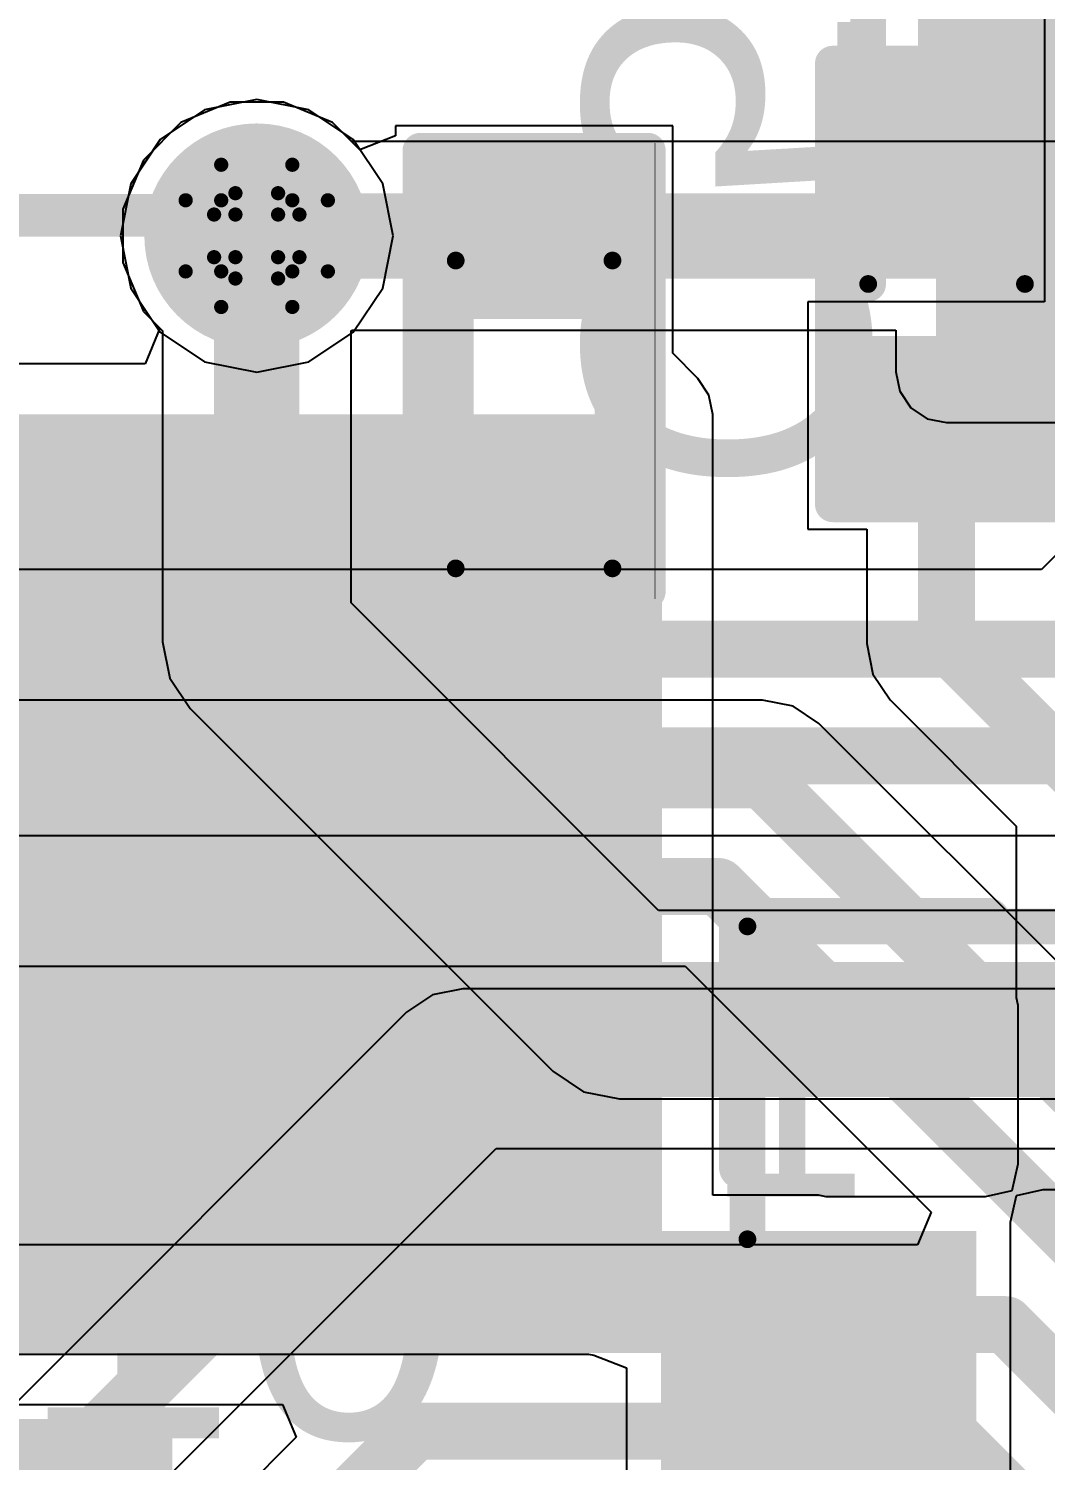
# Model space of a CAD drawing. Header units: inches. Extents: x -0.1 to 17.9, y -0.8 to 4.8.
# Drawn here: x 1.8409 to 1.9839, y 2.9029 to 3.1043 of the extents above; entities that cross this region are included whole.
import ezdxf

# ---------------------------------------------------------------- set-up
doc = ezdxf.new("R2010")
doc.units = ezdxf.units.IN
doc.header["$MEASUREMENT"] = 0
for name, color, linetype in [('Bottom Layer 1', 5, 'Continuous'), ('Bottom Overlay', 54, 'Continuous'), ('Bottom Paste', 16, 'Continuous'), ('Bottom Solder', 6, 'Continuous'), ('Drill Drawing', 1, 'Continuous'), ('GND+Signal', 16, 'Continuous'), ('Pad Holes', 156, 'Continuous'), ('PWR+Signal', 76, 'Continuous'), ('Top 3D Body', 56, 'Continuous'), ('Top Layer 1', 1, 'Continuous'), ('Top Overlay', 2, 'Continuous'), ('Top Paste', 8, 'Continuous'), ('Top Solder', 216, 'Continuous'), ('Via Holes', 16, 'Continuous')]:
    doc.layers.add(name, color=color, linetype=linetype)
doc.styles.add('Arial', font='', dxfattribs={"height": 0.2})
doc.styles.add('Arial_Bold', font='', dxfattribs={"height": 0.2})
doc.styles.get('Arial').set_extended_font_data('Arial')
doc.styles.get('Arial_Bold').set_extended_font_data('Arial', bold=True)

# ---------------------------------------------------------------- blocks, each defined once
blk = doc.blocks.new('C___0402_B_17')
at = {"layer": 'Bottom Layer 1'}
for points in [[(-0.009500100000000001, 0.0125), (-0.0095001, -0.0125), (-0.0275001, -0.0125), (-0.0275001, 0.0125)], [(0.0274999, 0.0125), (0.0274999, -0.0125), (0.009499900000000002, -0.0125), (0.009499899999999999, 0.0125)]]:
    blk.add_hatch(color=5, dxfattribs=at).paths.add_polyline_path(points)
at = {"layer": 'Bottom Paste'}
for points in [[(-0.009500100000000001, 0.0125), (-0.0095001, -0.0125), (-0.0275001, -0.0125), (-0.0275001, 0.0125)], [(0.0274999, 0.0125), (0.0274999, -0.0125), (0.009499900000000002, -0.0125), (0.009499899999999999, 0.0125)]]:
    blk.add_hatch(color=16, dxfattribs=at).paths.add_polyline_path(points)
at = {"layer": 'Bottom Solder'}
for points in [[(-0.007137900000000002, 0.0148622), (-0.007137899999999998, -0.0148622), (-0.0298623, -0.0148622), (-0.0298623, 0.0148622)], [(0.0298621, 0.0148622), (0.0298621, -0.0148622), (0.007137700000000001, -0.0148622), (0.007137699999999999, 0.0148622)]]:
    blk.add_hatch(color=6, dxfattribs=at).paths.add_polyline_path(points)
at = {"layer": 'Bottom Overlay'}
for points in [[(-0.0310001, 0.016, 0.005, 0.005, 0), (-0.0310001, -0.016, 0.005, 0.005, 0)], [(-0.0310001, 0.016, 0.005, 0.005, 0), (-0.0110001, 0.016, 0.005, 0.005, 0)], [(0.0109999, 0.016, 0.005, 0.005, 0), (0.0309999, 0.016, 0.005, 0.005, 0)], [(0.0309999, 0.016, 0.005, 0.005, 0), (0.0309999, -0.016, 0.005, 0.005, 0)], [(-0.0310001, -0.016, 0.005, 0.005, 0), (-0.0110001, -0.016, 0.005, 0.005, 0)], [(0.0109999, -0.016, 0.005, 0.005, 0), (0.0309999, -0.016, 0.005, 0.005, 0)]]:
    blk.add_lwpolyline(points, format="xyseb", dxfattribs=at)
for points in [[(-0.0322501, 0.016, 0.0025, 0.0025, 1), (-0.0297501, 0.016, 0.0025, 0.0025, 1)], [(-0.0322501, 0.016, 0.0025, 0.0025, 1), (-0.0297501, 0.016, 0.0025, 0.0025, 1)], [(-0.0122501, 0.016, 0.0025, 0.0025, 1), (-0.0097501, 0.016, 0.0025, 0.0025, 1)], [(0.0097499, 0.016, 0.0025, 0.0025, 1), (0.0122499, 0.016, 0.0025, 0.0025, 1)], [(0.0297499, 0.016, 0.0025, 0.0025, 1), (0.0322499, 0.016, 0.0025, 0.0025, 1)], [(0.0297499, 0.016, 0.0025, 0.0025, 1), (0.0322499, 0.016, 0.0025, 0.0025, 1)], [(-0.0322501, -0.016, 0.0025, 0.0025, 1), (-0.0297501, -0.016, 0.0025, 0.0025, 1)], [(-0.0322501, -0.016, 0.0025, 0.0025, 1), (-0.0297501, -0.016, 0.0025, 0.0025, 1)], [(-0.0122501, -0.016, 0.0025, 0.0025, 1), (-0.0097501, -0.016, 0.0025, 0.0025, 1)], [(0.0097499, -0.016, 0.0025, 0.0025, 1), (0.0122499, -0.016, 0.0025, 0.0025, 1)], [(0.0297499, -0.016, 0.0025, 0.0025, 1), (0.0322499, -0.016, 0.0025, 0.0025, 1)], [(0.0297499, -0.016, 0.0025, 0.0025, 1), (0.0322499, -0.016, 0.0025, 0.0025, 1)]]:
    blk.add_lwpolyline(points, format="xyseb", close=True, dxfattribs=at)
blk = doc.blocks.new('R___0402_84')
at = {"layer": 'Top Layer 1'}
for points in [[(-0.027499, -0.0125009), (-0.027499, 0.0124991), (-0.009498999999999999, 0.0124991), (-0.009499000000000002, -0.0125009)], [(0.009500999999999999, -0.0125009), (0.009501, 0.0124991), (0.027501, 0.0124991), (0.027501, -0.0125009)]]:
    blk.add_hatch(color=1, dxfattribs=at).paths.add_polyline_path(points)
at = {"layer": 'Top Paste'}
for points in [[(-0.027499, -0.0125009), (-0.027499, 0.0124991), (-0.009498999999999999, 0.0124991), (-0.009499000000000002, -0.0125009)], [(0.009500999999999999, -0.0125009), (0.009501, 0.0124991), (0.027501, 0.0124991), (0.027501, -0.0125009)]]:
    blk.add_hatch(color=8, dxfattribs=at).paths.add_polyline_path(points)
at = {"layer": 'Top Solder'}
for points in [[(-0.0296644, -0.0146663), (-0.0296644, 0.0146645), (-0.007333599999999998, 0.0146645), (-0.007333600000000002, -0.0146663)], [(0.007335599999999999, -0.0146663), (0.007335600000000001, 0.0146645), (0.0296664, 0.0146645), (0.0296664, -0.0146663)]]:
    blk.add_hatch(color=216, dxfattribs=at).paths.add_polyline_path(points)
at = {"layer": 'Top Overlay'}
for points in [[(-0.030999, 0.0159991, 0.005, 0.005, 0), (-0.030999, -0.0160009, 0.005, 0.005, 0)], [(-0.030999, 0.0159991, 0.005, 0.005, 0), (0.031001, 0.0159991, 0.005, 0.005, 0)], [(0.031001, 0.0159991, 0.005, 0.005, 0), (0.031001, -0.0160009, 0.005, 0.005, 0)], [(-0.030999, -0.0160009, 0.005, 0.005, 0), (0.031001, -0.0160009, 0.005, 0.005, 0)], [(-0.031999, -0.0170009, 0.000127, 0.000127, 0), (0.032001, -0.0170009, 0.000127, 0.000127, 0)]]:
    blk.add_lwpolyline(points, format="xyseb", dxfattribs=at)
for points in [[(-0.032249, 0.0159991, 0.0025, 0.0025, 1), (-0.029749, 0.0159991, 0.0025, 0.0025, 1)], [(-0.032249, 0.0159991, 0.0025, 0.0025, 1), (-0.029749, 0.0159991, 0.0025, 0.0025, 1)], [(0.029751, 0.0159991, 0.0025, 0.0025, 1), (0.032251, 0.0159991, 0.0025, 0.0025, 1)], [(0.029751, 0.0159991, 0.0025, 0.0025, 1), (0.032251, 0.0159991, 0.0025, 0.0025, 1)], [(-0.032249, -0.0160009, 0.0025, 0.0025, 1), (-0.029749, -0.0160009, 0.0025, 0.0025, 1)], [(-0.032249, -0.0160009, 0.0025, 0.0025, 1), (-0.029749, -0.0160009, 0.0025, 0.0025, 1)], [(0.029751, -0.0160009, 0.0025, 0.0025, 1), (0.032251, -0.0160009, 0.0025, 0.0025, 1)], [(0.029751, -0.0160009, 0.0025, 0.0025, 1), (0.032251, -0.0160009, 0.0025, 0.0025, 1)], [(-0.0320307, -0.0170009, 6.35e-05, 6.35e-05, 1), (-0.0319673, -0.0170009, 6.35e-05, 6.35e-05, 1)], [(0.0319693, -0.0170009, 6.35e-05, 6.35e-05, 1), (0.0320327, -0.0170009, 6.35e-05, 6.35e-05, 1)]]:
    blk.add_lwpolyline(points, format="xyseb", close=True, dxfattribs=at)
blk = doc.blocks.new('R___0402_85')
at = {"layer": 'Top Layer 1'}
for points in [[(-0.0275, -0.0125009), (-0.0275, 0.0124991), (-0.009499999999999998, 0.0124991), (-0.009500000000000001, -0.0125009)], [(0.009499999999999998, -0.0125009), (0.009500000000000001, 0.0124991), (0.0275, 0.0124991), (0.0275, -0.0125009)]]:
    blk.add_hatch(color=1, dxfattribs=at).paths.add_polyline_path(points)
at = {"layer": 'Top Paste'}
for points in [[(-0.0275, -0.0125009), (-0.0275, 0.0124991), (-0.009499999999999998, 0.0124991), (-0.009500000000000001, -0.0125009)], [(0.009499999999999998, -0.0125009), (0.009500000000000001, 0.0124991), (0.0275, 0.0124991), (0.0275, -0.0125009)]]:
    blk.add_hatch(color=8, dxfattribs=at).paths.add_polyline_path(points)
at = {"layer": 'Top Solder'}
for points in [[(-0.0296654, -0.0146663), (-0.0296654, 0.0146645), (-0.007334599999999998, 0.0146645), (-0.007334600000000002, -0.0146663)], [(0.007334599999999998, -0.0146663), (0.007334600000000002, 0.0146645), (0.0296654, 0.0146645), (0.0296654, -0.0146663)]]:
    blk.add_hatch(color=216, dxfattribs=at).paths.add_polyline_path(points)
at = {"layer": 'Top Overlay'}
for points in [[(-0.031, 0.0159991, 0.005, 0.005, 0), (-0.031, -0.0160009, 0.005, 0.005, 0)], [(-0.031, 0.0159991, 0.005, 0.005, 0), (0.031, 0.0159991, 0.005, 0.005, 0)], [(0.031, 0.0159991, 0.005, 0.005, 0), (0.031, -0.0160009, 0.005, 0.005, 0)], [(-0.031, -0.0160009, 0.005, 0.005, 0), (0.031, -0.0160009, 0.005, 0.005, 0)], [(-0.032, -0.0170009, 0.000127, 0.000127, 0), (0.032, -0.0170009, 0.000127, 0.000127, 0)]]:
    blk.add_lwpolyline(points, format="xyseb", dxfattribs=at)
for points in [[(-0.03225, 0.0159991, 0.0025, 0.0025, 1), (-0.02975, 0.0159991, 0.0025, 0.0025, 1)], [(-0.03225, 0.0159991, 0.0025, 0.0025, 1), (-0.02975, 0.0159991, 0.0025, 0.0025, 1)], [(0.02975, 0.0159991, 0.0025, 0.0025, 1), (0.03225, 0.0159991, 0.0025, 0.0025, 1)], [(0.02975, 0.0159991, 0.0025, 0.0025, 1), (0.03225, 0.0159991, 0.0025, 0.0025, 1)], [(-0.03225, -0.0160009, 0.0025, 0.0025, 1), (-0.02975, -0.0160009, 0.0025, 0.0025, 1)], [(-0.03225, -0.0160009, 0.0025, 0.0025, 1), (-0.02975, -0.0160009, 0.0025, 0.0025, 1)], [(0.02975, -0.0160009, 0.0025, 0.0025, 1), (0.03225, -0.0160009, 0.0025, 0.0025, 1)], [(0.02975, -0.0160009, 0.0025, 0.0025, 1), (0.03225, -0.0160009, 0.0025, 0.0025, 1)], [(-0.0320317, -0.0170009, 6.35e-05, 6.35e-05, 1), (-0.0319683, -0.0170009, 6.35e-05, 6.35e-05, 1)], [(0.0319683, -0.0170009, 6.35e-05, 6.35e-05, 1), (0.0320317, -0.0170009, 6.35e-05, 6.35e-05, 1)]]:
    blk.add_lwpolyline(points, format="xyseb", close=True, dxfattribs=at)
blk = doc.blocks.new('SOT_23_99')
at = {"layer": 'Top Layer 1'}
for points in [[(-0.01614085, 0.05748025), (0.01614265, 0.05748025), (0.01614265, 0.02125975), (-0.01614085, 0.02125975)], [(-0.05354285, -0.02125975), (-0.02125935, -0.02125975), (-0.02125935, -0.05748025), (-0.05354285, -0.05748025)], [(0.02125915, -0.02125975), (0.05354265, -0.02125975), (0.05354265, -0.05748025), (0.02125915, -0.05748025)]]:
    blk.add_hatch(color=1, dxfattribs=at).paths.add_polyline_path(points)
at = {"layer": 'Top Paste'}
for points in [[(-0.01614085, 0.05748025), (0.01614265, 0.05748025), (0.01614265, 0.02125975), (-0.01614085, 0.02125975)], [(-0.05354285, -0.02125975), (-0.02125935, -0.02125975), (-0.02125935, -0.05748025), (-0.05354285, -0.05748025)], [(0.02125915, -0.02125975), (0.05354265, -0.02125975), (0.05354265, -0.05748025), (0.02125915, -0.05748025)]]:
    blk.add_hatch(color=8, dxfattribs=at).paths.add_polyline_path(points)
at = {"layer": 'Top Solder'}
for points in [[(-0.02014085, 0.06148025), (0.02014265, 0.06148025), (0.02014265, 0.01725975), (-0.02014085, 0.01725975)], [(-0.05754285, -0.01725975), (-0.01725935, -0.01725975), (-0.01725935, -0.06148025), (-0.05754285, -0.06148025)], [(0.01725915, -0.01725975), (0.05754265, -0.01725975), (0.05754265, -0.06148025), (0.01725915, -0.06148025)]]:
    blk.add_hatch(color=216, dxfattribs=at).paths.add_polyline_path(points)
at = {"layer": 'Top Overlay'}
for points in [[(-0.0609991, 0.032, 0.005, 0.005, 0), (-0.0219991, 0.032, 0.005, 0.005, 0)], [(-0.0609991, -0.023, 0.005, 0.005, 0), (-0.0609991, 0.032, 0.005, 0.005, 0)], [(0.0220009, 0.032, 0.005, 0.005, 0), (0.0610009, 0.032, 0.005, 0.005, 0)], [(0.0610009, -0.023, 0.005, 0.005, 0), (0.0610009, 0.032, 0.005, 0.005, 0)], [(-0.0129991, -0.031, 0.005, 0.005, 0), (0.0130009, -0.031, 0.005, 0.005, 0)], [(-0.0659991, -0.051, 0.005, 0.005, 0), (-0.0659991, -0.041, 0.005, 0.005, 0)], [(-0.0659991, -0.041, 0.005, 0.005, 0), (-0.0609991, -0.046, 0.005, 0.005, 0)], [(-0.0659991, -0.051, 0.005, 0.005, 0), (-0.0609991, -0.046, 0.005, 0.005, 0)]]:
    blk.add_lwpolyline(points, format="xyseb", dxfattribs=at)
for points in [[(-0.0622491, 0.032, 0.0025, 0.0025, 1), (-0.0597491, 0.032, 0.0025, 0.0025, 1)], [(-0.0622491, 0.032, 0.0025, 0.0025, 1), (-0.0597491, 0.032, 0.0025, 0.0025, 1)], [(-0.0232491, 0.032, 0.0025, 0.0025, 1), (-0.0207491, 0.032, 0.0025, 0.0025, 1)], [(0.0207509, 0.032, 0.0025, 0.0025, 1), (0.0232509, 0.032, 0.0025, 0.0025, 1)], [(0.0597509, 0.032, 0.0025, 0.0025, 1), (0.0622509, 0.032, 0.0025, 0.0025, 1)], [(0.0597509, 0.032, 0.0025, 0.0025, 1), (0.0622509, 0.032, 0.0025, 0.0025, 1)], [(-0.0622491, -0.023, 0.0025, 0.0025, 1), (-0.0597491, -0.023, 0.0025, 0.0025, 1)], [(0.0597509, -0.023, 0.0025, 0.0025, 1), (0.0622509, -0.023, 0.0025, 0.0025, 1)], [(-0.0142491, -0.031, 0.0025, 0.0025, 1), (-0.0117491, -0.031, 0.0025, 0.0025, 1)], [(0.0117509, -0.031, 0.0025, 0.0025, 1), (0.0142509, -0.031, 0.0025, 0.0025, 1)], [(-0.0672491, -0.041, 0.0025, 0.0025, 1), (-0.0647491, -0.041, 0.0025, 0.0025, 1)], [(-0.0672491, -0.041, 0.0025, 0.0025, 1), (-0.0647491, -0.041, 0.0025, 0.0025, 1)], [(-0.0622491, -0.046, 0.0025, 0.0025, 1), (-0.0597491, -0.046, 0.0025, 0.0025, 1)], [(-0.0622491, -0.046, 0.0025, 0.0025, 1), (-0.0597491, -0.046, 0.0025, 0.0025, 1)], [(-0.0672491, -0.051, 0.0025, 0.0025, 1), (-0.0647491, -0.051, 0.0025, 0.0025, 1)], [(-0.0672491, -0.051, 0.0025, 0.0025, 1), (-0.0647491, -0.051, 0.0025, 0.0025, 1)]]:
    blk.add_lwpolyline(points, format="xyseb", close=True, dxfattribs=at)
blk = doc.blocks.new('100_VQFN__12_12__100')
at = {"layer": 'Top Layer 1'}
for points in [[(-0.2079991, 0.192976), (-0.2079991, 0.184976), (-0.2479991, 0.184976), (-0.2479991, 0.192976)], [(-0.2079991, 0.177228), (-0.2079991, 0.169228), (-0.2479991, 0.169228), (-0.2479991, 0.177228)]]:
    blk.add_hatch(color=1, dxfattribs=at).paths.add_polyline_path(points)
at = {"layer": 'Top Paste'}
for points in [[(-0.2079991, 0.192976), (-0.2079991, 0.184976), (-0.2479991, 0.184976), (-0.2479991, 0.192976)], [(-0.2079991, 0.177228), (-0.2079991, 0.169228), (-0.2479991, 0.169228), (-0.2479991, 0.177228)]]:
    blk.add_hatch(color=8, dxfattribs=at).paths.add_polyline_path(points)
at = {"layer": 'Top Solder'}
for points in [[(-0.2058337, 0.1951414), (-0.2058337, 0.1828106), (-0.2501645, 0.1828106), (-0.2501645, 0.1951414)], [(-0.2058337, 0.1793934), (-0.2058337, 0.1670626), (-0.2501645, 0.1670626), (-0.2501645, 0.1793934)], [(-0.2058337, 0.1636454), (-0.2058337, 0.1513146), (-0.2501645, 0.1513146), (-0.2501645, 0.1636454)]]:
    blk.add_hatch(color=216, dxfattribs=at).paths.add_polyline_path(points)
at = {"layer": 'Top Overlay'}
for points in [[(-0.2389991, 0.204076, 0.006, 0.006, 0), (-0.2389991, 0.239, 0.006, 0.006, 0)], [(-0.2389991, 0.239, 0.006, 0.006, 0), (-0.2040771, 0.239, 0.006, 0.006, 0)], [(-0.2595931, 0.193926, 0.005, 0.005, 0), (-0.2545931, 0.188926, 0.005, 0.005, 0)], [(-0.2595931, 0.183926, 0.005, 0.005, 0), (-0.2595931, 0.193926, 0.005, 0.005, 0)], [(-0.2595931, 0.183926, 0.005, 0.005, 0), (-0.2545931, 0.188926, 0.005, 0.005, 0)]]:
    blk.add_lwpolyline(points, format="xyseb", dxfattribs=at)
for points in [[(-0.2404991, 0.239, 0.003, 0.003, 1), (-0.2374991, 0.239, 0.003, 0.003, 1)], [(-0.2404991, 0.239, 0.003, 0.003, 1), (-0.2374991, 0.239, 0.003, 0.003, 1)], [(-0.2055771, 0.239, 0.003, 0.003, 1), (-0.2025771, 0.239, 0.003, 0.003, 1)], [(-0.2404991, 0.204076, 0.003, 0.003, 1), (-0.2374991, 0.204076, 0.003, 0.003, 1)], [(-0.2608431, 0.193926, 0.0025, 0.0025, 1), (-0.2583431, 0.193926, 0.0025, 0.0025, 1)], [(-0.2608431, 0.193926, 0.0025, 0.0025, 1), (-0.2583431, 0.193926, 0.0025, 0.0025, 1)], [(-0.2558431, 0.188926, 0.0025, 0.0025, 1), (-0.2533431, 0.188926, 0.0025, 0.0025, 1)], [(-0.2558431, 0.188926, 0.0025, 0.0025, 1), (-0.2533431, 0.188926, 0.0025, 0.0025, 1)], [(-0.2608431, 0.183926, 0.0025, 0.0025, 1), (-0.2583431, 0.183926, 0.0025, 0.0025, 1)], [(-0.2608431, 0.183926, 0.0025, 0.0025, 1), (-0.2583431, 0.183926, 0.0025, 0.0025, 1)]]:
    blk.add_lwpolyline(points, format="xyseb", close=True, dxfattribs=at)

msp = doc.modelspace()

# ---------------------------------------------------------------- hatches: boundary and pattern name
at = {"layer": 'Bottom Layer 1'}
h = msp.add_hatch(color=5, dxfattribs=at)
edge = h.paths.add_edge_path()
edge.add_arc((1.8730009, 3.0751171), 0.011811, 0, 360)
msp.add_hatch(color=5, dxfattribs=at).paths.add_polyline_path([(1.97, 3.056), (2.044, 3.056), (2.044, 3.081), (1.97, 3.081)])
at = {"layer": 'Bottom Solder'}
h = msp.add_hatch(color=6, dxfattribs=at)
edge = h.paths.add_edge_path()
edge.add_arc((1.8730009, 3.0751171), 0.015811, 0, 360)
at = {"layer": 'GND+Signal'}
h = msp.add_hatch(color=16, dxfattribs=at)
edge = h.paths.add_edge_path()
edge.add_arc((1.8730009, 3.0751171), 0.011811, 0, 360)
at = {"layer": 'Pad Holes'}
h = msp.add_hatch(color=7, dxfattribs=at)
edge = h.paths.add_edge_path()
edge.add_arc((1.87, 3.078), 0.0015, 0, 360)
h = msp.add_hatch(color=7, dxfattribs=at)
edge = h.paths.add_edge_path()
edge.add_arc((1.87, 3.078), 0.0015, 0, 360)
h = msp.add_hatch(color=7, dxfattribs=at)
edge = h.paths.add_edge_path()
edge.add_arc((1.90098, 3.07165), 0.00125, 0, 360)
h = msp.add_hatch(color=7, dxfattribs=at)
edge = h.paths.add_edge_path()
edge.add_arc((1.92302, 3.07165), 0.00125, 0, 360)
h = msp.add_hatch(color=7, dxfattribs=at)
edge = h.paths.add_edge_path()
edge.add_arc((1.95898, 3.06835), 0.00125, 0, 360)
h = msp.add_hatch(color=7, dxfattribs=at)
edge = h.paths.add_edge_path()
edge.add_arc((1.98102, 3.06835), 0.00125, 0, 360)
h = msp.add_hatch(color=7, dxfattribs=at)
edge = h.paths.add_edge_path()
edge.add_arc((1.90098, 3.02835), 0.00125, 0, 360)
h = msp.add_hatch(color=7, dxfattribs=at)
edge = h.paths.add_edge_path()
edge.add_arc((1.92302, 3.02835), 0.00125, 0, 360)
h = msp.add_hatch(color=7, dxfattribs=at)
edge = h.paths.add_edge_path()
edge.add_arc((1.87, 3.022), 0.0015, 0, 360)
h = msp.add_hatch(color=7, dxfattribs=at)
edge = h.paths.add_edge_path()
edge.add_arc((1.87, 3.022), 0.0015, 0, 360)
h = msp.add_hatch(color=7, dxfattribs=at)
edge = h.paths.add_edge_path()
edge.add_arc((1.942, 2.978), 0.00125, 0, 360)
h = msp.add_hatch(color=7, dxfattribs=at)
edge = h.paths.add_edge_path()
edge.add_arc((1.942, 2.978), 0.00125, 0, 360)
h = msp.add_hatch(color=7, dxfattribs=at)
edge = h.paths.add_edge_path()
edge.add_arc((1.942, 2.934), 0.00125, 0, 360)
at = {"layer": 'PWR+Signal'}
h = msp.add_hatch(color=76, dxfattribs=at)
edge = h.paths.add_edge_path()
edge.add_arc((1.8730009, 3.0751171), 0.011811, 0, 360)
at = {"layer": 'Top 3D Body'}
h = msp.add_hatch(color=56, dxfattribs=at)
edge = h.paths.add_edge_path()
edge.add_arc((1.87, 3.078), 0.0015, 0, 360)
h = msp.add_hatch(color=56, dxfattribs=at)
edge = h.paths.add_edge_path()
edge.add_arc((1.87, 3.078), 0.0015, 0, 360)
h = msp.add_hatch(color=56, dxfattribs=at)
edge = h.paths.add_edge_path()
edge.add_arc((1.90098, 3.07165), 0.00125, 0, 360)
h = msp.add_hatch(color=56, dxfattribs=at)
edge = h.paths.add_edge_path()
edge.add_arc((1.92302, 3.07165), 0.00125, 0, 360)
h = msp.add_hatch(color=56, dxfattribs=at)
edge = h.paths.add_edge_path()
edge.add_arc((1.95898, 3.06835), 0.00125, 0, 360)
h = msp.add_hatch(color=56, dxfattribs=at)
edge = h.paths.add_edge_path()
edge.add_arc((1.98102, 3.06835), 0.00125, 0, 360)
h = msp.add_hatch(color=56, dxfattribs=at)
edge = h.paths.add_edge_path()
edge.add_arc((1.90098, 3.02835), 0.00125, 0, 360)
h = msp.add_hatch(color=56, dxfattribs=at)
edge = h.paths.add_edge_path()
edge.add_arc((1.92302, 3.02835), 0.00125, 0, 360)
h = msp.add_hatch(color=56, dxfattribs=at)
edge = h.paths.add_edge_path()
edge.add_arc((1.87, 3.022), 0.0015, 0, 360)
h = msp.add_hatch(color=56, dxfattribs=at)
edge = h.paths.add_edge_path()
edge.add_arc((1.87, 3.022), 0.0015, 0, 360)
h = msp.add_hatch(color=56, dxfattribs=at)
edge = h.paths.add_edge_path()
edge.add_arc((1.942, 2.978), 0.00125, 0, 360)
h = msp.add_hatch(color=56, dxfattribs=at)
edge = h.paths.add_edge_path()
edge.add_arc((1.942, 2.978), 0.00125, 0, 360)
h = msp.add_hatch(color=56, dxfattribs=at)
edge = h.paths.add_edge_path()
edge.add_arc((1.942, 2.934), 0.00125, 0, 360)
at = {"layer": 'Top Layer 1'}
h = msp.add_hatch(color=1, dxfattribs=at)
edge = h.paths.add_edge_path()
edge.add_arc((1.8730009, 3.0751171), 0.011811, 0, 360)
msp.add_hatch(color=1, dxfattribs=at).paths.add_polyline_path([(1.825, 2.925), (1.93, 2.925), (1.93, 3.05), (1.825, 3.05)])
at = {"layer": 'Via Holes'}
h = msp.add_hatch(color=7, dxfattribs=at)
edge = h.paths.add_edge_path()
edge.add_arc((1.8730009, 3.0751171), 0.0059055, 0, 360)

# ---------------------------------------------------------------- linework, layer by layer
at = {"layer": 'Bottom Layer 1'}
for p, q in [((1.8692592, 3.0939281), (1.8623453, 3.0910643)), ((1.8767426, 3.0939281), (1.8692592, 3.0939281)), ((1.8836565, 3.0910643), (1.8767426, 3.0939281)), ((1.8623453, 3.0910643), (1.8570537, 3.0857727)), ((1.886349, 3.0883718), (1.8836565, 3.0910643)), ((1.9938838, 3.0883718), (1.886349, 3.0883718)), ((1.8570537, 3.0857727), (1.8541899, 3.0788588)), ((1.8541899, 3.0788588), (1.8541899, 3.0713754)), ((1.8541899, 3.0713754), (1.8570537, 3.0644615)), ((1.8570537, 3.0644615), (1.8597453, 3.0617699)), ((1.8597453, 3.0617699), (1.8597453, 3.018)), ((1.8862547, 3.0617681), (1.886349, 3.0618624)), ((1.8862547, 3.0234903), (1.8862547, 3.0617681)), ((1.886349, 3.0618624), (1.9628629, 3.0618624)), ((1.9628629, 3.0618624), (1.9628629, 3.056)), ((1.9628629, 3.056), (1.9634062, 3.0532688)), ((1.9634062, 3.0532688), (1.9649533, 3.0509533)), ((1.9649533, 3.0509533), (1.9672688, 3.0494062)), ((1.9672688, 3.0494062), (1.97, 3.0488629)), ((1.97, 3.0488629), (2.044, 3.0488629)), ((1.9294903, 2.9802547), (1.8862547, 3.0234903)), ((1.8597453, 3.018), (1.8607543, 3.0129276)), ((1.8607543, 3.0129276), (1.8636275, 3.0086275)), ((1.8636275, 3.0086275), (1.9146275, 2.9576275)), ((2.0459607, 2.9802547), (1.9294903, 2.9802547)), ((1.9146275, 2.9576275), (1.9189277, 2.9547542)), ((1.9189277, 2.9547542), (1.924, 2.9537453)), ((1.924, 2.9537453), (2.17, 2.9537453))]:
    msp.add_line(p, q, dxfattribs=at)
for points in [[(1.873, 3.018, 0.012, 0.012, 0), (1.873, 3.0751162, 0.012, 0.012, 0)], [(1.8730009, 3.0751171, 0.012, 0.012, 0), (1.9938838, 3.0751171, 0.012, 0.012, 0)], [(1.873, 3.0751162, 0.008, 0.008, 0), (1.8730009, 3.0751171, 0.008, 0.008, 0)], [(1.873, 3.018, 0.012, 0.012, 0), (1.924, 2.967, 0.012, 0.012, 0)], [(1.924, 2.967, 0.012, 0.012, 0), (2.17, 2.967, 0.012, 0.012, 0)]]:
    msp.add_lwpolyline(points, format="xyseb", dxfattribs=at)
for points in [[(1.87, 3.0751162, 0.006, 0.006, 1), (1.876, 3.0751162, 0.006, 0.006, 1)], [(1.8700009, 3.0751171, 0.006, 0.006, 1), (1.8760009, 3.0751171, 0.006, 0.006, 1)], [(1.871, 3.0751162, 0.004, 0.004, 1), (1.875, 3.0751162, 0.004, 0.004, 1)], [(1.8710009, 3.0751171, 0.004, 0.004, 1), (1.8750009, 3.0751171, 0.004, 0.004, 1)], [(1.87, 3.018, 0.006, 0.006, 1), (1.876, 3.018, 0.006, 0.006, 1)], [(1.87, 3.018, 0.006, 0.006, 1), (1.876, 3.018, 0.006, 0.006, 1)], [(1.921, 2.967, 0.006, 0.006, 1), (1.927, 2.967, 0.006, 0.006, 1)], [(1.921, 2.967, 0.006, 0.006, 1), (1.927, 2.967, 0.006, 0.006, 1)]]:
    msp.add_lwpolyline(points, format="xyseb", close=True, dxfattribs=at)
at = {"layer": 'Drill Drawing'}
for points in [[(1.8680009, 3.0801171, 0.002, 0.002, 0), (1.8680009, 3.0851171, 0.002, 0.002, 0)], [(1.8680009, 3.0851171, 0.002, 0.002, 0), (1.8780009, 3.0851171, 0.002, 0.002, 0)], [(1.8780009, 3.0801171, 0.002, 0.002, 0), (1.8780009, 3.0851171, 0.002, 0.002, 0)], [(1.8630009, 3.0701171, 0.002, 0.002, 0), (1.8630009, 3.0801171, 0.002, 0.002, 0)], [(1.8630009, 3.0801171, 0.002, 0.002, 0), (1.8680009, 3.0801171, 0.002, 0.002, 0)], [(1.8700009, 3.0781171, 0.002, 0.002, 0), (1.8700009, 3.0811171, 0.002, 0.002, 0)], [(1.8700009, 3.0811171, 0.002, 0.002, 0), (1.8760009, 3.0811171, 0.002, 0.002, 0)], [(1.8760009, 3.0781171, 0.002, 0.002, 0), (1.8760009, 3.0811171, 0.002, 0.002, 0)], [(1.8780009, 3.0801171, 0.002, 0.002, 0), (1.8830009, 3.0801171, 0.002, 0.002, 0)], [(1.8830009, 3.0701171, 0.002, 0.002, 0), (1.8830009, 3.0801171, 0.002, 0.002, 0)], [(1.8670009, 3.0721171, 0.002, 0.002, 0), (1.8670009, 3.0781171, 0.002, 0.002, 0)], [(1.8670009, 3.0781171, 0.002, 0.002, 0), (1.8700009, 3.0781171, 0.002, 0.002, 0)], [(1.8760009, 3.0781171, 0.002, 0.002, 0), (1.8790009, 3.0781171, 0.002, 0.002, 0)], [(1.8790009, 3.0721171, 0.002, 0.002, 0), (1.8790009, 3.0781171, 0.002, 0.002, 0)], [(1.8670009, 3.0721171, 0.002, 0.002, 0), (1.8700009, 3.0721171, 0.002, 0.002, 0)], [(1.8700009, 3.0691171, 0.002, 0.002, 0), (1.8700009, 3.0721171, 0.002, 0.002, 0)], [(1.8760009, 3.0721171, 0.002, 0.002, 0), (1.8790009, 3.0721171, 0.002, 0.002, 0)], [(1.8760009, 3.0691171, 0.002, 0.002, 0), (1.8760009, 3.0721171, 0.002, 0.002, 0)], [(1.8630009, 3.0701171, 0.002, 0.002, 0), (1.8680009, 3.0701171, 0.002, 0.002, 0)], [(1.8680009, 3.0651171, 0.002, 0.002, 0), (1.8680009, 3.0701171, 0.002, 0.002, 0)], [(1.8780009, 3.0701171, 0.002, 0.002, 0), (1.8830009, 3.0701171, 0.002, 0.002, 0)], [(1.8780009, 3.0651171, 0.002, 0.002, 0), (1.8780009, 3.0701171, 0.002, 0.002, 0)], [(1.8700009, 3.0691171, 0.002, 0.002, 0), (1.8760009, 3.0691171, 0.002, 0.002, 0)], [(1.8680009, 3.0651171, 0.002, 0.002, 0), (1.8780009, 3.0651171, 0.002, 0.002, 0)]]:
    msp.add_lwpolyline(points, format="xyseb", dxfattribs=at)
for points in [[(1.8675009, 3.0851171, 0.001, 0.001, 1), (1.8685009, 3.0851171, 0.001, 0.001, 1)], [(1.8675009, 3.0851171, 0.001, 0.001, 1), (1.8685009, 3.0851171, 0.001, 0.001, 1)], [(1.8775009, 3.0851171, 0.001, 0.001, 1), (1.8785009, 3.0851171, 0.001, 0.001, 1)], [(1.8775009, 3.0851171, 0.001, 0.001, 1), (1.8785009, 3.0851171, 0.001, 0.001, 1)], [(1.8625009, 3.0801171, 0.001, 0.001, 1), (1.8635009, 3.0801171, 0.001, 0.001, 1)], [(1.8625009, 3.0801171, 0.001, 0.001, 1), (1.8635009, 3.0801171, 0.001, 0.001, 1)], [(1.8675009, 3.0801171, 0.001, 0.001, 1), (1.8685009, 3.0801171, 0.001, 0.001, 1)], [(1.8675009, 3.0801171, 0.001, 0.001, 1), (1.8685009, 3.0801171, 0.001, 0.001, 1)], [(1.8695009, 3.0811171, 0.001, 0.001, 1), (1.8705009, 3.0811171, 0.001, 0.001, 1)], [(1.8695009, 3.0811171, 0.001, 0.001, 1), (1.8705009, 3.0811171, 0.001, 0.001, 1)], [(1.8755009, 3.0811171, 0.001, 0.001, 1), (1.8765009, 3.0811171, 0.001, 0.001, 1)], [(1.8755009, 3.0811171, 0.001, 0.001, 1), (1.8765009, 3.0811171, 0.001, 0.001, 1)], [(1.8775009, 3.0801171, 0.001, 0.001, 1), (1.8785009, 3.0801171, 0.001, 0.001, 1)], [(1.8775009, 3.0801171, 0.001, 0.001, 1), (1.8785009, 3.0801171, 0.001, 0.001, 1)], [(1.8825009, 3.0801171, 0.001, 0.001, 1), (1.8835009, 3.0801171, 0.001, 0.001, 1)], [(1.8825009, 3.0801171, 0.001, 0.001, 1), (1.8835009, 3.0801171, 0.001, 0.001, 1)], [(1.8665009, 3.0781171, 0.001, 0.001, 1), (1.8675009, 3.0781171, 0.001, 0.001, 1)], [(1.8665009, 3.0781171, 0.001, 0.001, 1), (1.8675009, 3.0781171, 0.001, 0.001, 1)], [(1.8695009, 3.0781171, 0.001, 0.001, 1), (1.8705009, 3.0781171, 0.001, 0.001, 1)], [(1.8695009, 3.0781171, 0.001, 0.001, 1), (1.8705009, 3.0781171, 0.001, 0.001, 1)], [(1.8755009, 3.0781171, 0.001, 0.001, 1), (1.8765009, 3.0781171, 0.001, 0.001, 1)], [(1.8755009, 3.0781171, 0.001, 0.001, 1), (1.8765009, 3.0781171, 0.001, 0.001, 1)], [(1.8785009, 3.0781171, 0.001, 0.001, 1), (1.8795009, 3.0781171, 0.001, 0.001, 1)], [(1.8785009, 3.0781171, 0.001, 0.001, 1), (1.8795009, 3.0781171, 0.001, 0.001, 1)], [(1.8665009, 3.0721171, 0.001, 0.001, 1), (1.8675009, 3.0721171, 0.001, 0.001, 1)], [(1.8665009, 3.0721171, 0.001, 0.001, 1), (1.8675009, 3.0721171, 0.001, 0.001, 1)], [(1.8695009, 3.0721171, 0.001, 0.001, 1), (1.8705009, 3.0721171, 0.001, 0.001, 1)], [(1.8695009, 3.0721171, 0.001, 0.001, 1), (1.8705009, 3.0721171, 0.001, 0.001, 1)], [(1.8755009, 3.0721171, 0.001, 0.001, 1), (1.8765009, 3.0721171, 0.001, 0.001, 1)], [(1.8755009, 3.0721171, 0.001, 0.001, 1), (1.8765009, 3.0721171, 0.001, 0.001, 1)], [(1.8785009, 3.0721171, 0.001, 0.001, 1), (1.8795009, 3.0721171, 0.001, 0.001, 1)], [(1.8785009, 3.0721171, 0.001, 0.001, 1), (1.8795009, 3.0721171, 0.001, 0.001, 1)], [(1.8625009, 3.0701171, 0.001, 0.001, 1), (1.8635009, 3.0701171, 0.001, 0.001, 1)], [(1.8625009, 3.0701171, 0.001, 0.001, 1), (1.8635009, 3.0701171, 0.001, 0.001, 1)], [(1.8675009, 3.0701171, 0.001, 0.001, 1), (1.8685009, 3.0701171, 0.001, 0.001, 1)], [(1.8675009, 3.0701171, 0.001, 0.001, 1), (1.8685009, 3.0701171, 0.001, 0.001, 1)], [(1.8775009, 3.0701171, 0.001, 0.001, 1), (1.8785009, 3.0701171, 0.001, 0.001, 1)], [(1.8775009, 3.0701171, 0.001, 0.001, 1), (1.8785009, 3.0701171, 0.001, 0.001, 1)], [(1.8825009, 3.0701171, 0.001, 0.001, 1), (1.8835009, 3.0701171, 0.001, 0.001, 1)], [(1.8825009, 3.0701171, 0.001, 0.001, 1), (1.8835009, 3.0701171, 0.001, 0.001, 1)], [(1.8695009, 3.0691171, 0.001, 0.001, 1), (1.8705009, 3.0691171, 0.001, 0.001, 1)], [(1.8695009, 3.0691171, 0.001, 0.001, 1), (1.8705009, 3.0691171, 0.001, 0.001, 1)], [(1.8755009, 3.0691171, 0.001, 0.001, 1), (1.8765009, 3.0691171, 0.001, 0.001, 1)], [(1.8755009, 3.0691171, 0.001, 0.001, 1), (1.8765009, 3.0691171, 0.001, 0.001, 1)], [(1.8675009, 3.0651171, 0.001, 0.001, 1), (1.8685009, 3.0651171, 0.001, 0.001, 1)], [(1.8675009, 3.0651171, 0.001, 0.001, 1), (1.8685009, 3.0651171, 0.001, 0.001, 1)], [(1.8775009, 3.0651171, 0.001, 0.001, 1), (1.8785009, 3.0651171, 0.001, 0.001, 1)], [(1.8775009, 3.0651171, 0.001, 0.001, 1), (1.8785009, 3.0651171, 0.001, 0.001, 1)]]:
    msp.add_lwpolyline(points, format="xyseb", close=True, dxfattribs=at)
at = {"layer": 'GND+Signal'}
for p, q in [((2.1055703, 3.1504306), (1.9833552, 3.0282155)), ((1.8656612, 3.0928366), (1.8594389, 3.0886791)), ((1.8730009, 3.0942966), (1.8656612, 3.0928366)), ((1.8803406, 3.0928366), (1.8730009, 3.0942966)), ((1.8865629, 3.0886791), (1.8803406, 3.0928366)), ((1.8594389, 3.0886791), (1.8552814, 3.0824568)), ((1.8907204, 3.0824568), (1.8865629, 3.0886791)), ((1.8552814, 3.0824568), (1.8538214, 3.0751171)), ((1.8921804, 3.0751171), (1.8907204, 3.0824568)), ((1.8538214, 3.0751171), (1.8552814, 3.0677774)), ((1.8907204, 3.0677774), (1.8921804, 3.0751171)), ((1.8552814, 3.0677774), (1.8594389, 3.0615551)), ((1.8865629, 3.0615551), (1.8907204, 3.0677774)), ((1.8594389, 3.0615551), (1.8656612, 3.0573976)), ((1.8803406, 3.0573976), (1.8865629, 3.0615551)), ((1.8656612, 3.0573976), (1.8730009, 3.0559376)), ((1.8730009, 3.0559376), (1.8803406, 3.0573976)), ((1.9833552, 3.0282155), (1.7902211, 3.0282155)), ((1.6396456, 2.9907845), (1.9999995, 2.9907845)), ((1.897708, 2.9683618), (1.8940694, 2.9659306)), ((1.902, 2.9692156), (1.897708, 2.9683618)), ((1.9020005, 2.9692155), (1.902, 2.9692156)), ((2.0233543, 2.9692155), (1.9020005, 2.9692155)), ((1.8940692, 2.9659303), (1.8098153, 2.8816765)), ((1.8940694, 2.9659306), (1.8940692, 2.9659303)), ((1.7429306, 2.7830694), (1.9066456, 2.9467845)), ((1.9066456, 2.9467845), (2.0279995, 2.9467845))]:
    msp.add_line(p, q, dxfattribs=at)
for points in [[(1.6287868, 3.017, 0.008, 0.008, 0), (1.9880009, 3.017, 0.008, 0.008, 0)], [(1.635, 3.002, 0.008, 0.008, 0), (2, 3.002, 0.008, 0.008, 0)], [(1.735, 2.791, 0.008, 0.008, 0), (1.902, 2.958, 0.008, 0.008, 0)], [(1.902, 2.958, 0.008, 0.008, 0), (2.028, 2.958, 0.008, 0.008, 0)]]:
    msp.add_lwpolyline(points, format="xyseb", dxfattribs=at)
msp.add_lwpolyline([(1.9, 2.958, 0.004, 0.004, 1), (1.904, 2.958, 0.004, 0.004, 1)], format="xyseb", close=True, dxfattribs=at)
msp.add_lwpolyline([(1.9, 2.958, 0.004, 0.004, 1), (1.904, 2.958, 0.004, 0.004, 1)], format="xyseb", close=True, dxfattribs=at)
at = {"layer": 'PWR+Signal'}
for p, q in [((1.9441208, 3.0098346), (1.743, 3.0098346)), ((1.9441213, 3.0098347), (1.9441208, 3.0098346)), ((1.9484133, 3.0089809), (1.9441213, 3.0098347)), ((1.9520519, 3.0065497), (1.9484133, 3.0089809)), ((2.0276569, 2.9309446), (1.9520519, 3.0065497)), ((1.6877797, 2.9724036), (1.9332624, 2.9724036)), ((1.9332624, 2.9724036), (1.9678311, 2.9378349)), ((1.9678311, 2.9378349), (1.9659176, 2.9332155)), ((1.9659176, 2.9332155), (1.7063354, 2.9332155)), ((1.7109805, 2.9107845), (1.8766348, 2.9107845)), ((1.8766348, 2.9107845), (1.8785483, 2.9061651)), ((1.8785483, 2.9061651), (1.5418057, 2.5694225))]:
    msp.add_line(p, q, dxfattribs=at)
for points in [[(1.3976191, 2.9986191, 0.008, 0.008, 0), (1.9441213, 2.9986191, 0.008, 0.008, 0)], [(1.9441213, 2.9986191, 0.008, 0.008, 0), (2.0628443, 2.8798961, 0.008, 0.008, 0)], [(1.4476191, 2.9836191, 0.008, 0.008, 0), (1.9379081, 2.9836191, 0.008, 0.008, 0)], [(1.9379081, 2.9836191, 0.008, 0.008, 0), (2.0644421, 2.8570851, 0.008, 0.008, 0)], [(1.7063349, 2.922, 0.008, 0.008, 0), (1.978314, 2.922, 0.008, 0.008, 0)], [(1.978314, 2.922, 0.008, 0.008, 0), (2.0676619, 2.8326521, 0.008, 0.008, 0)], [(0.886788, 1.8985435, 0.008, 0.008, 0), (1.8952443, 2.907, 0.008, 0.008, 0)], [(1.8952443, 2.907, 0.008, 0.008, 0), (1.97, 2.907, 0.008, 0.008, 0)], [(1.97, 2.907, 0.008, 0.008, 0), (1.9910009, 2.8859991, 0.008, 0.008, 0)]]:
    msp.add_lwpolyline(points, format="xyseb", dxfattribs=at)
for points in [[(1.9421213, 2.9986191, 0.004, 0.004, 1), (1.9461213, 2.9986191, 0.004, 0.004, 1)], [(1.9421213, 2.9986191, 0.004, 0.004, 1), (1.9461213, 2.9986191, 0.004, 0.004, 1)], [(1.9359081, 2.9836191, 0.004, 0.004, 1), (1.9399081, 2.9836191, 0.004, 0.004, 1)], [(1.9359081, 2.9836191, 0.004, 0.004, 1), (1.9399081, 2.9836191, 0.004, 0.004, 1)], [(1.976314, 2.922, 0.004, 0.004, 1), (1.980314, 2.922, 0.004, 0.004, 1)], [(1.976314, 2.922, 0.004, 0.004, 1), (1.980314, 2.922, 0.004, 0.004, 1)], [(1.8932443, 2.907, 0.004, 0.004, 1), (1.8972443, 2.907, 0.004, 0.004, 1)], [(1.8932443, 2.907, 0.004, 0.004, 1), (1.8972443, 2.907, 0.004, 0.004, 1)], [(1.968, 2.907, 0.004, 0.004, 1), (1.972, 2.907, 0.004, 0.004, 1)], [(1.968, 2.907, 0.004, 0.004, 1), (1.972, 2.907, 0.004, 0.004, 1)]]:
    msp.add_lwpolyline(points, format="xyseb", close=True, dxfattribs=at)
at = {"layer": 'Top 3D Body'}
for points in [[(1.95898, 3.06835, 0.005, 0.005, 0), (1.95898, 3.11165, 0.005, 0.005, 0)], [(1.98102, 3.06835, 0.005, 0.005, 0), (1.98102, 3.11165, 0.005, 0.005, 0)], [(1.75, 3.078, 0.006, 0.006, 0), (1.87, 3.078, 0.006, 0.006, 0)], [(1.87, 3.022, 0.006, 0.006, 0), (1.87, 3.078, 0.006, 0.006, 0)], [(1.90098, 3.02835, 0.005, 0.005, 0), (1.90098, 3.07165, 0.005, 0.005, 0)], [(1.92302, 3.02835, 0.005, 0.005, 0), (1.92302, 3.07165, 0.005, 0.005, 0)], [(1.75, 3.022, 0.006, 0.006, 0), (1.87, 3.022, 0.006, 0.006, 0)], [(1.942, 2.934, 0.005, 0.005, 0), (1.942, 2.978, 0.005, 0.005, 0)], [(1.942, 2.978, 0.005, 0.005, 0), (1.986, 2.978, 0.005, 0.005, 0)]]:
    msp.add_lwpolyline(points, format="xyseb", dxfattribs=at)
for points in [[(1.8685, 3.078, 0.003, 0.003, 1), (1.8715, 3.078, 0.003, 0.003, 1)], [(1.8685, 3.078, 0.003, 0.003, 1), (1.8715, 3.078, 0.003, 0.003, 1)], [(1.89973, 3.07165, 0.0025, 0.0025, 1), (1.90223, 3.07165, 0.0025, 0.0025, 1)], [(1.92177, 3.07165, 0.0025, 0.0025, 1), (1.92427, 3.07165, 0.0025, 0.0025, 1)], [(1.95773, 3.06835, 0.0025, 0.0025, 1), (1.96023, 3.06835, 0.0025, 0.0025, 1)], [(1.97977, 3.06835, 0.0025, 0.0025, 1), (1.98227, 3.06835, 0.0025, 0.0025, 1)], [(1.89973, 3.02835, 0.0025, 0.0025, 1), (1.90223, 3.02835, 0.0025, 0.0025, 1)], [(1.92177, 3.02835, 0.0025, 0.0025, 1), (1.92427, 3.02835, 0.0025, 0.0025, 1)], [(1.8685, 3.022, 0.003, 0.003, 1), (1.8715, 3.022, 0.003, 0.003, 1)], [(1.8685, 3.022, 0.003, 0.003, 1), (1.8715, 3.022, 0.003, 0.003, 1)], [(1.94075, 2.978, 0.0025, 0.0025, 1), (1.94325, 2.978, 0.0025, 0.0025, 1)], [(1.94075, 2.978, 0.0025, 0.0025, 1), (1.94325, 2.978, 0.0025, 0.0025, 1)], [(1.98475, 2.978, 0.0025, 0.0025, 1), (1.98725, 2.978, 0.0025, 0.0025, 1)], [(1.94075, 2.934, 0.0025, 0.0025, 1), (1.94325, 2.934, 0.0025, 0.0025, 1)]]:
    msp.add_lwpolyline(points, format="xyseb", close=True, dxfattribs=at)
at = {"layer": 'Top Layer 1'}
for p, q in [((1.9837845, 3.1619995), (1.9837845, 3.06585)), ((1.8692592, 3.0939281), (1.8623453, 3.0910643)), ((1.8767426, 3.0939281), (1.8692592, 3.0939281)), ((1.8836565, 3.0910643), (1.8767426, 3.0939281)), ((1.8623453, 3.0910643), (1.8570537, 3.0857727)), ((1.8875009, 3.0872199), (1.8836565, 3.0910643)), ((1.8925009, 3.0891976), (1.8875009, 3.0872199)), ((1.9315009, 3.090606), (1.8925009, 3.090606)), ((1.8925009, 3.090606), (1.8925009, 3.0891976)), ((1.9315009, 3.0586061), (1.9315009, 3.090606)), ((1.8570537, 3.0857727), (1.8541899, 3.0788588)), ((1.8541899, 3.0788588), (1.8541899, 3.0713754)), ((1.8541899, 3.0713754), (1.8570537, 3.0644615)), ((1.9837845, 3.06585), (1.9505009, 3.06585)), ((1.9505009, 3.06585), (1.9505009, 3.03385)), ((1.8570537, 3.0644615), (1.8593781, 3.0621371)), ((1.8593781, 3.0621371), (1.857307, 3.0571371)), ((1.9350209, 3.055064), (1.9315009, 3.0586061)), ((1.857307, 3.0571371), (1.8378492, 3.0571371)), ((1.9350467, 3.0550467), (1.9350209, 3.055064)), ((1.9365938, 3.0527312), (1.9350467, 3.0550467)), ((1.9371371, 3.05), (1.9365938, 3.0527312)), ((1.9371371, 2.9401915), (1.9371371, 3.05)), ((1.9505009, 3.03385), (1.9587854, 3.03385)), ((1.9587854, 3.03385), (1.9587854, 3.0177864)), ((1.9587854, 3.0177864), (1.9587853, 3.0177859)), ((1.9587853, 3.0177859), (1.9596391, 3.0134939)), ((1.9596391, 3.0134939), (1.9620703, 3.0098553)), ((1.9620703, 3.0098553), (1.9798074, 2.9921182)), ((1.9798074, 2.9921182), (1.9798074, 2.968)), ((1.9798074, 2.968), (1.9800229, 2.9669166)), ((1.9800229, 2.9669166), (1.9800229, 2.9445527)), ((1.9800229, 2.9445527), (1.9791878, 2.9408132)), ((1.9520009, 2.9401915), (1.9371371, 2.9401915)), ((1.9530843, 2.939976), (1.9520009, 2.9401915)), ((1.975447, 2.939976), (1.9530843, 2.939976)), ((1.9791878, 2.9408132), (1.975447, 2.939976)), ((1.9790009, 2.9364233), (1.979836, 2.9401628)), ((1.979836, 2.9401628), (1.9835768, 2.941)), ((1.9835768, 2.941), (2.0323261, 2.941)), ((1.9790009, 2.88648), (1.9790009, 2.9364233)), ((1.825, 2.9178629), (1.9196403, 2.9178629)), ((1.9196403, 2.9178629), (1.9204068, 2.9177104)), ((1.9204068, 2.9177104), (1.9250009, 2.9159116)), ((1.9250009, 2.9159116), (1.9250009, 2.8771995))]:
    msp.add_line(p, q, dxfattribs=at)
for points in [[(1.9700009, 3.08685, 0.008, 0.008, 0), (1.9700009, 3.1253389, 0.008, 0.008, 0)], [(1.873512, 3.074606, 0.008, 0.008, 0), (1.9120009, 3.074606, 0.008, 0.008, 0)], [(1.9700009, 3.0177859, 0.008, 0.008, 0), (1.9700009, 3.04985, 0.008, 0.008, 0)], [(1.9700009, 3.0177859, 0.008, 0.008, 0), (1.9910229, 2.9967639, 0.008, 0.008, 0)], [(1.8484009, 3.00663, 0.01, 0.01, 0), (1.85, 3.0050309, 0.01, 0.01, 0)], [(1.85, 2.96, 0.01, 0.01, 0), (1.85, 3.0050309, 0.01, 0.01, 0)], [(1.827186, 2.937186, 0.01, 0.01, 0), (1.85, 2.96, 0.01, 0.01, 0)], [(1.9204069, 2.928926, 0.008, 0.008, 0), (1.9204569, 2.928976, 0.008, 0.008, 0)], [(1.9204569, 2.928976, 0.008, 0.008, 0), (1.9520009, 2.928976, 0.008, 0.008, 0)]]:
    msp.add_lwpolyline(points, format="xyseb", dxfattribs=at)
for points in [[(1.9680009, 3.08685, 0.004, 0.004, 1), (1.9720009, 3.08685, 0.004, 0.004, 1)], [(1.871512, 3.074606, 0.004, 0.004, 1), (1.875512, 3.074606, 0.004, 0.004, 1)], [(1.9100009, 3.074606, 0.004, 0.004, 1), (1.9140009, 3.074606, 0.004, 0.004, 1)], [(1.9680009, 3.04985, 0.004, 0.004, 1), (1.9720009, 3.04985, 0.004, 0.004, 1)], [(1.9680009, 3.0177859, 0.004, 0.004, 1), (1.9720009, 3.0177859, 0.004, 0.004, 1)], [(1.9680009, 3.0177859, 0.004, 0.004, 1), (1.9720009, 3.0177859, 0.004, 0.004, 1)], [(1.8459009, 3.00663, 0.005, 0.005, 1), (1.8509009, 3.00663, 0.005, 0.005, 1)], [(1.8475, 3.0050309, 0.005, 0.005, 1), (1.8525, 3.0050309, 0.005, 0.005, 1)], [(1.8475, 3.0050309, 0.005, 0.005, 1), (1.8525, 3.0050309, 0.005, 0.005, 1)], [(1.8475, 2.96, 0.005, 0.005, 1), (1.8525, 2.96, 0.005, 0.005, 1)], [(1.8475, 2.96, 0.005, 0.005, 1), (1.8525, 2.96, 0.005, 0.005, 1)], [(1.9184069, 2.928926, 0.004, 0.004, 1), (1.9224069, 2.928926, 0.004, 0.004, 1)], [(1.9184569, 2.928976, 0.004, 0.004, 1), (1.9224569, 2.928976, 0.004, 0.004, 1)], [(1.9184569, 2.928976, 0.004, 0.004, 1), (1.9224569, 2.928976, 0.004, 0.004, 1)], [(1.9500009, 2.928976, 0.004, 0.004, 1), (1.9540009, 2.928976, 0.004, 0.004, 1)]]:
    msp.add_lwpolyline(points, format="xyseb", close=True, dxfattribs=at)

# ---------------------------------------------------------------- block references
at = {"rotation": 90}
for name, p in [('C___0402_B_17', (1.9870009, 3.0870001)), ('R___0402_85', (1.97, 3.06835)), ('R___0402_84', (1.912, 3.056105))]:
    msp.add_blockref(name, p, dxfattribs=at)
for name, p in [('SOT_23_99', (1.811, 3.046)), ('100_VQFN__12_12__100', (2.18, 2.74))]:
    msp.add_blockref(name, p)

# ---------------------------------------------------------------- texts
at = {"layer": 'Bottom Overlay', "style": 'Arial', "text_generation_flag": 2}
msp.add_text('C51', height=0.04, rotation=270, dxfattribs=at).set_placement((1.9190065, 3.0383484))
at = {"layer": 'Top 3D Body', "style": 'Arial'}
msp.add_text('1', height=0.02975, dxfattribs=at).set_placement((1.936, 2.94))
at = {"layer": 'Top Overlay'}
for s, height, style, p in [('U10', 0.04, 'Arial', (1.7990162, 2.9060065)), ('!URST', 0.06, 'Arial_Bold', (1.6059991, 2.848702))]:
    msp.add_text(s, height=height, dxfattribs=dict(at, style=style)).set_placement(p)

doc.saveas('drawing.dxf')
